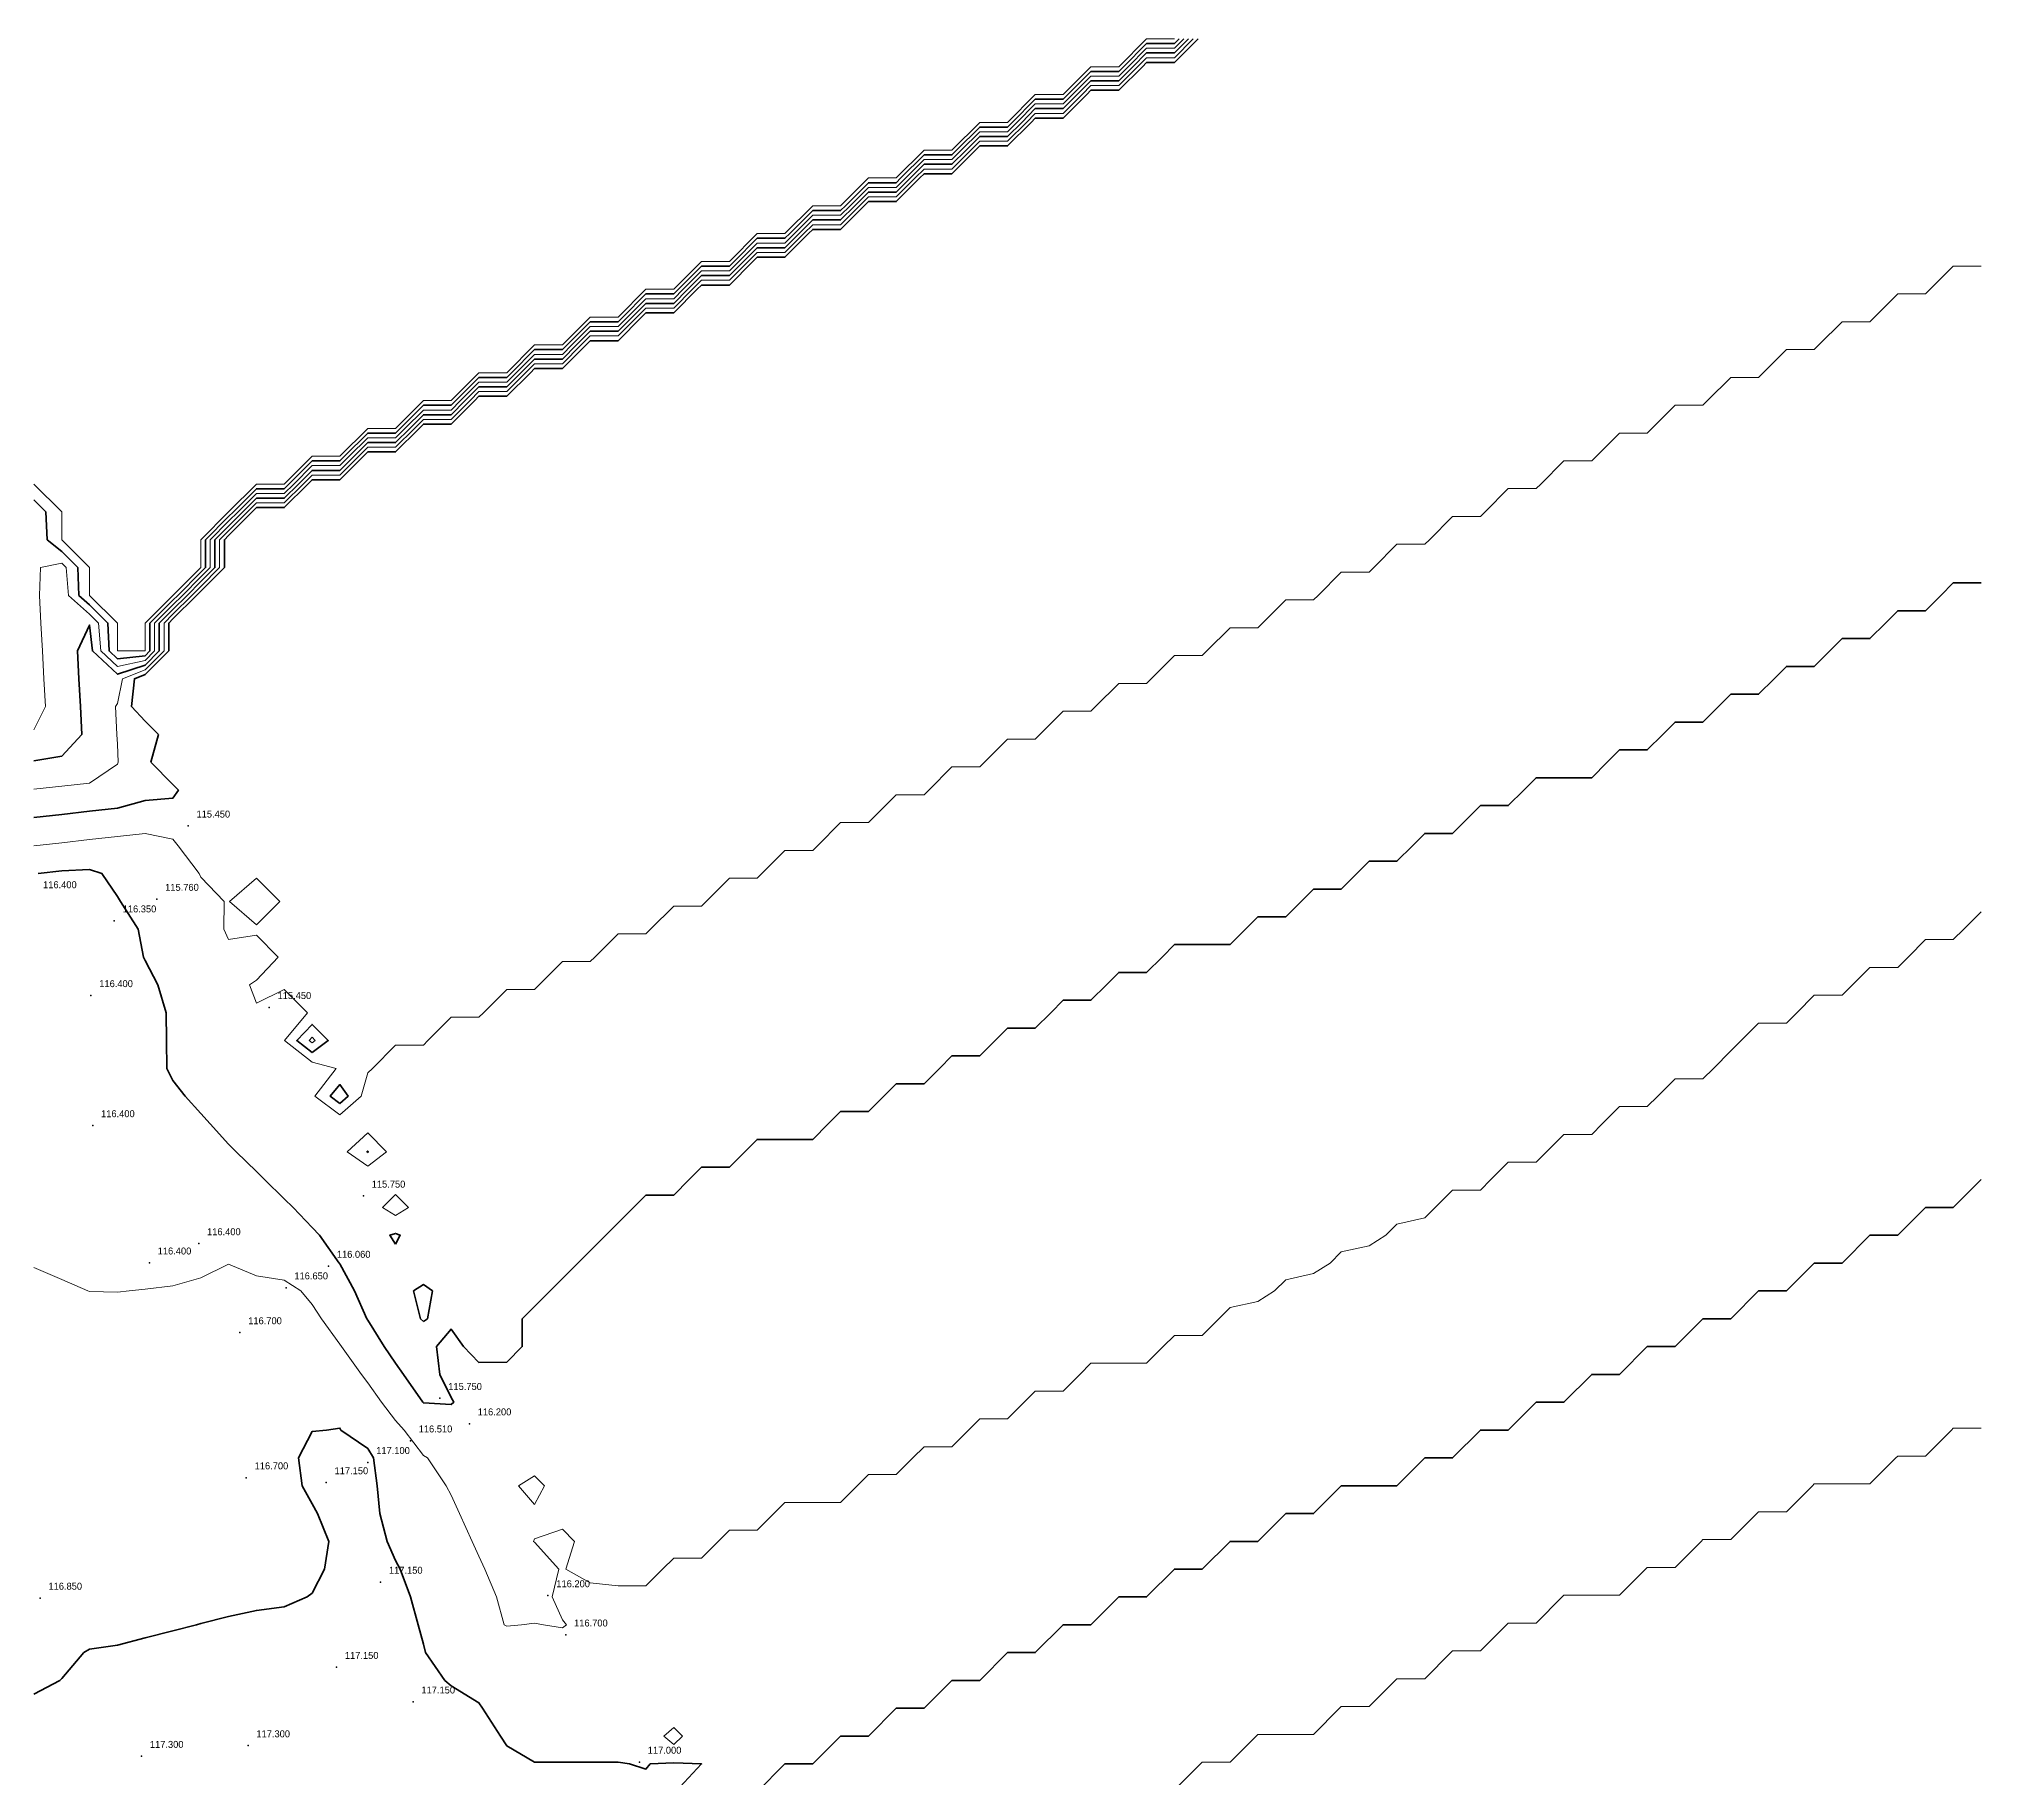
# Model space of a CAD drawing. Header units: metres. Extents: x 287882 to 288136, y 62808 to 63073.
# Drawn here: x 288064.8 to 288134.6, y 63010.5 to 63073 of the extents above; entities that cross this region are included whole.
import ezdxf

# ---------------------------------------------------------------- set-up
doc = ezdxf.new("R2010")
doc.units = ezdxf.units.M
for name, color, linetype in [('TOPO-CONT-PRIMARY', 2, 'Continuous'), ('TOPO-CONT-SECONDARY', 253, 'Continuous'), ('TOPO-CONT-TEXT', 3, 'Continuous'), ('TOPO-POINTS', 1, 'Continuous')]:
    doc.layers.add(name, color=color, linetype=linetype)

msp = doc.modelspace()

# ---------------------------------------------------------------- linework, layer by layer
at = {"layer": 'TOPO-CONT-PRIMARY', "lineweight": 35}
for points, elevation in [([(288105.77, 63073.043), (288105.6, 63072.874), (288104.6, 63072.874), (288103.77, 63072.043), (288103.6, 63071.874), (288102.6, 63071.874), (288101.77, 63071.043), (288101.6, 63070.874), (288100.6, 63070.874), (288099.77, 63070.043), (288099.6, 63069.874), (288098.6, 63069.874), (288097.77, 63069.043), (288097.6, 63068.874), (288096.6, 63068.874), (288095.77, 63068.043), (288095.6, 63067.874), (288094.6, 63067.874), (288093.77, 63067.043), (288093.6, 63066.874), (288092.6, 63066.874), (288091.77, 63066.043), (288091.6, 63065.874), (288090.6, 63065.874), (288089.77, 63065.043), (288089.6, 63064.874), (288088.6, 63064.874), (288087.77, 63064.043), (288087.6, 63063.874), (288086.6, 63063.874), (288085.77, 63063.043), (288085.6, 63062.874), (288084.6, 63062.874), (288083.77, 63062.043), (288083.6, 63061.874), (288082.6, 63061.874), (288081.77, 63061.043), (288081.6, 63060.874), (288080.6, 63060.874), (288079.77, 63060.043), (288079.6, 63059.874), (288078.6, 63059.874), (288077.77, 63059.043), (288077.6, 63058.874), (288076.6, 63058.874), (288075.77, 63058.043), (288075.6, 63057.874), (288074.6, 63057.874), (288073.77, 63057.043), (288073.6, 63056.874), (288072.6, 63056.874), (288071.77, 63056.043), (288071.6, 63055.874), (288070.77, 63055.043), (288070.77, 63054.043), (288070.6, 63053.874), (288069.77, 63053.043), (288069.6, 63052.874), (288068.77, 63052.043), (288068.77, 63051.043), (288068.6, 63050.874), (288067.6, 63050.764), (288067.301, 63051.043), (288067.264, 63052.043), (288066.6, 63052.707), (288066.22, 63053.043), (288066.179, 63054.043), (288065.6, 63054.622), (288065.08, 63055.043), (288065.035, 63056.043), (288064.6, 63056.478)], 113), ([(288106.109, 63073.043), (288105.6, 63072.535), (288104.6, 63072.535), (288104.109, 63072.043), (288103.6, 63071.535), (288102.6, 63071.535), (288102.109, 63071.043), (288101.6, 63070.535), (288100.6, 63070.535), (288100.109, 63070.043), (288099.6, 63069.535), (288098.6, 63069.535), (288098.109, 63069.043), (288097.6, 63068.535), (288096.6, 63068.535), (288096.109, 63068.043), (288095.6, 63067.535), (288094.6, 63067.535), (288094.109, 63067.043), (288093.6, 63066.535), (288092.6, 63066.535), (288092.109, 63066.043), (288091.6, 63065.535), (288090.6, 63065.535), (288090.109, 63065.043), (288089.6, 63064.535), (288088.6, 63064.535), (288088.109, 63064.043), (288087.6, 63063.535), (288086.6, 63063.535), (288086.109, 63063.043), (288085.6, 63062.535), (288084.6, 63062.535), (288084.109, 63062.043), (288083.6, 63061.535), (288082.6, 63061.535), (288082.109, 63061.043), (288081.6, 63060.535), (288080.6, 63060.535), (288080.109, 63060.043), (288079.6, 63059.535), (288078.6, 63059.535), (288078.109, 63059.043), (288077.6, 63058.535), (288076.6, 63058.535), (288076.109, 63058.043), (288075.6, 63057.535), (288074.6, 63057.535), (288074.109, 63057.043), (288073.6, 63056.535), (288072.6, 63056.535), (288072.109, 63056.043), (288071.6, 63055.535), (288071.109, 63055.043), (288071.109, 63054.043), (288070.6, 63053.535), (288070.109, 63053.043), (288069.6, 63052.535), (288069.109, 63052.043), (288069.109, 63051.043), (288068.6, 63050.535), (288067.6, 63050.204), (288066.703, 63051.043), (288066.6, 63051.971), (288066.166, 63051.043), (288066.219, 63050.043), (288066.271, 63049.043), (288066.323, 63048.043), (288065.6, 63047.258), (288064.6, 63047.093)], 114), ([(288106.448, 63073.043), (288105.6, 63072.196), (288104.6, 63072.196), (288104.448, 63072.043), (288103.6, 63071.196), (288102.6, 63071.196), (288102.448, 63071.043), (288101.6, 63070.196), (288100.6, 63070.196), (288100.448, 63070.043), (288099.6, 63069.196), (288098.6, 63069.196), (288098.448, 63069.043), (288097.6, 63068.196), (288096.6, 63068.196), (288096.448, 63068.043), (288095.6, 63067.196), (288094.6, 63067.196), (288094.448, 63067.043), (288093.6, 63066.196), (288092.6, 63066.196), (288092.448, 63066.043), (288091.6, 63065.196), (288090.6, 63065.196), (288090.448, 63065.043), (288089.6, 63064.196), (288088.6, 63064.196), (288088.448, 63064.043), (288087.6, 63063.196), (288086.6, 63063.196), (288086.448, 63063.043), (288085.6, 63062.196), (288084.6, 63062.196), (288084.448, 63062.043), (288083.6, 63061.196), (288082.6, 63061.196), (288082.448, 63061.043), (288081.6, 63060.196), (288080.6, 63060.196), (288080.448, 63060.043), (288079.6, 63059.196), (288078.6, 63059.196), (288078.448, 63059.043), (288077.6, 63058.196), (288076.6, 63058.196), (288076.448, 63058.043), (288075.6, 63057.196), (288074.6, 63057.196), (288074.448, 63057.043), (288073.6, 63056.196), (288072.6, 63056.196), (288072.448, 63056.043), (288071.6, 63055.196), (288071.448, 63055.043), (288071.448, 63054.043), (288070.6, 63053.196), (288070.448, 63053.043), (288069.6, 63052.196), (288069.448, 63052.043), (288069.448, 63051.043), (288068.6, 63050.196), (288068.213, 63050.043), (288068.112, 63049.043), (288068.6, 63048.521), (288069.078, 63048.043), (288068.806, 63047.043), (288069.6, 63046.241), (288069.798, 63046.043), (288069.6, 63045.759), (288068.6, 63045.665), (288067.6, 63045.39), (288066.6, 63045.28), (288065.6, 63045.17), (288064.6, 63045.06)], 115), ([(288134.6, 63053.488), (288133.6, 63053.488), (288133.156, 63053.043), (288132.6, 63052.488), (288131.6, 63052.488), (288131.156, 63052.043), (288130.6, 63051.488), (288129.6, 63051.488), (288129.156, 63051.043), (288128.6, 63050.488), (288127.6, 63050.488), (288127.156, 63050.043), (288126.6, 63049.488), (288125.6, 63049.488), (288125.156, 63049.043), (288124.6, 63048.488), (288123.6, 63048.488), (288123.156, 63048.043), (288122.6, 63047.488), (288121.6, 63047.488), (288121.156, 63047.043), (288120.6, 63046.488), (288119.6, 63046.488), (288118.6, 63046.488), (288118.156, 63046.043), (288117.6, 63045.488), (288116.6, 63045.488), (288116.156, 63045.043), (288115.6, 63044.488), (288114.6, 63044.488), (288114.156, 63044.043), (288113.6, 63043.488), (288112.6, 63043.488), (288112.156, 63043.043), (288111.6, 63042.488), (288110.6, 63042.488), (288110.156, 63042.043), (288109.6, 63041.488), (288108.6, 63041.488), (288108.156, 63041.043), (288107.6, 63040.488), (288106.6, 63040.488), (288105.6, 63040.488), (288105.156, 63040.043), (288104.6, 63039.488), (288103.6, 63039.488), (288103.156, 63039.043), (288102.6, 63038.488), (288101.6, 63038.488), (288101.156, 63038.043), (288100.6, 63037.488), (288099.6, 63037.488), (288099.156, 63037.043), (288098.6, 63036.488), (288097.6, 63036.488), (288097.156, 63036.043), (288096.6, 63035.488), (288095.6, 63035.488), (288095.156, 63035.043), (288094.6, 63034.488), (288093.6, 63034.488), (288093.156, 63034.043), (288092.6, 63033.488), (288091.6, 63033.488), (288090.6, 63033.488), (288090.156, 63033.043), (288089.6, 63032.488), (288088.6, 63032.488), (288088.156, 63032.043), (288087.6, 63031.488), (288086.6, 63031.488), (288086.156, 63031.043), (288085.6, 63030.488), (288085.156, 63030.043), (288084.6, 63029.488), (288084.156, 63029.043), (288083.6, 63028.488), (288083.156, 63028.043), (288082.6, 63027.488), (288082.156, 63027.043), (288082.156, 63026.043), (288081.6, 63025.488), (288080.6, 63025.465), (288080.044, 63026.043), (288079.6, 63026.67), (288079.077, 63026.043), (288079.198, 63025.043), (288079.6, 63024.21), (288079.694, 63024.043), (288079.6, 63023.957), (288078.6, 63024.02), (288078.579, 63024.043), (288077.882, 63025.043), (288077.6, 63025.451), (288077.19, 63026.043), (288076.6, 63026.993), (288076.569, 63027.043), (288076.13, 63028.043), (288075.6, 63029.012), (288075.569, 63029.043), (288074.862, 63030.043), (288074.6, 63030.325), (288073.917, 63031.043), (288073.6, 63031.354), (288072.896, 63032.043), (288072.6, 63032.333), (288071.875, 63033.043), (288071.6, 63033.318), (288070.943, 63034.043), (288070.6, 63034.424), (288070.044, 63035.043), (288069.6, 63035.607), (288069.383, 63036.043), (288069.37, 63037.043), (288069.356, 63038.043), (288069.058, 63039.043), (288068.6, 63039.922), (288068.537, 63040.043), (288068.347, 63041.043), (288067.708, 63042.043), (288067.6, 63042.214), (288067.043, 63043.043), (288066.6, 63043.186), (288065.6, 63043.137), (288064.751, 63043.043)], 116), ([(288074.6, 63036.614), (288074.049, 63037.043), (288074.6, 63037.624), (288075.181, 63037.043), (288074.6, 63036.614)], 115), ([(288075.6, 63034.78), (288075.249, 63035.043), (288075.6, 63035.46), (288075.901, 63035.043), (288075.6, 63034.78)], 115), ([(288076.6, 63033.022), (288076.57, 63033.043), (288076.6, 63033.071), (288076.628, 63033.043), (288076.6, 63033.022)], 115), ([(288134.6, 63032.043), (288133.6, 63031.043), (288133.6, 63031.043), (288132.6, 63031.043), (288131.6, 63030.043), (288131.6, 63030.043), (288130.6, 63030.043), (288129.6, 63029.043), (288129.6, 63029.043), (288128.6, 63029.043), (288127.6, 63028.043), (288127.6, 63028.043), (288126.6, 63028.043), (288125.6, 63027.043), (288125.6, 63027.043), (288124.6, 63027.043), (288123.6, 63026.043), (288123.6, 63026.043), (288122.6, 63026.043), (288121.6, 63025.043), (288121.6, 63025.043), (288120.6, 63025.043), (288119.6, 63024.043), (288119.6, 63024.043), (288118.6, 63024.043), (288117.6, 63023.043), (288117.6, 63023.043), (288116.6, 63023.043), (288115.6, 63022.043), (288115.6, 63022.043), (288114.6, 63022.043), (288113.6, 63021.043), (288113.6, 63021.043), (288112.6, 63021.043), (288111.6, 63021.043), (288110.6, 63020.043), (288110.6, 63020.043), (288109.6, 63020.043), (288108.6, 63019.043), (288108.6, 63019.043), (288107.6, 63019.043), (288106.6, 63018.043), (288106.6, 63018.043), (288105.6, 63018.043), (288104.6, 63017.043), (288104.6, 63017.043), (288103.6, 63017.043), (288102.6, 63016.043), (288102.6, 63016.043), (288101.6, 63016.043), (288100.6, 63015.043), (288100.6, 63015.043), (288099.6, 63015.043), (288098.6, 63014.043), (288098.6, 63014.043), (288097.6, 63014.043), (288096.6, 63013.043), (288096.6, 63013.043), (288095.6, 63013.043), (288094.6, 63012.043), (288094.6, 63012.043), (288093.6, 63012.043), (288092.6, 63011.043), (288092.6, 63011.043), (288091.6, 63011.043), (288090.6, 63010.043)], 117), ([(288077.6, 63029.722), (288077.769, 63030.043), (288077.6, 63030.109), (288077.395, 63030.043), (288077.6, 63029.722)], 116), ([(288078.6, 63026.94), (288078.75, 63027.043), (288078.934, 63028.043), (288078.6, 63028.273), (288078.249, 63028.043), (288078.495, 63027.043), (288078.6, 63026.94)], 116), ([(288087.663, 63010.043), (288088.6, 63011.043), (288087.6, 63011.087), (288086.758, 63011.043), (288086.6, 63010.858), (288086.015, 63011.043), (288085.6, 63011.11), (288084.6, 63011.109), (288083.6, 63011.107), (288082.6, 63011.105), (288081.6, 63011.693), (288081.374, 63012.043), (288080.728, 63013.043), (288080.6, 63013.242), (288079.6, 63013.85), (288079.368, 63014.043), (288078.681, 63015.043), (288078.6, 63015.342), (288078.41, 63016.043), (288078.139, 63017.043), (288077.766, 63018.043), (288077.6, 63018.351), (288077.298, 63019.043), (288077.038, 63020.043), (288076.941, 63021.043), (288076.804, 63022.043), (288076.6, 63022.379), (288075.63, 63023.043), (288075.6, 63023.111), (288075.119, 63023.043), (288074.6, 63022.988), (288074.116, 63022.043), (288074.244, 63021.043), (288074.6, 63020.393), (288074.791, 63020.043), (288075.201, 63019.043), (288075.048, 63018.043), (288074.6, 63017.179), (288074.426, 63017.043), (288073.6, 63016.686), (288072.6, 63016.558), (288071.6, 63016.343), (288070.6, 63016.085), (288070.44, 63016.043), (288069.6, 63015.827), (288068.6, 63015.569), (288067.6, 63015.31), (288066.6, 63015.172), (288066.395, 63015.043), (288065.6, 63014.111), (288065.531, 63014.043), (288064.6, 63013.551)], 117)]:
    msp.add_lwpolyline(points, dxfattribs=dict(at, elevation=elevation))
at = {"layer": 'TOPO-CONT-SECONDARY', "lineweight": 13}
for points, elevation in [([(288105.6, 63073.043), (288105.6, 63073.043), (288104.6, 63073.043), (288103.6, 63072.043), (288103.6, 63072.043), (288102.6, 63072.043), (288101.6, 63071.043), (288101.6, 63071.043), (288100.6, 63071.043), (288099.6, 63070.043), (288099.6, 63070.043), (288098.6, 63070.043), (288097.6, 63069.043), (288097.6, 63069.043), (288096.6, 63069.043), (288095.6, 63068.043), (288095.6, 63068.043), (288094.6, 63068.043), (288093.6, 63067.043), (288093.6, 63067.043), (288092.6, 63067.043), (288091.6, 63066.043), (288091.6, 63066.043), (288090.6, 63066.043), (288089.6, 63065.043), (288089.6, 63065.043), (288088.6, 63065.043), (288087.6, 63064.043), (288087.6, 63064.043), (288086.6, 63064.043), (288085.6, 63063.043), (288085.6, 63063.043), (288084.6, 63063.043), (288083.6, 63062.043), (288083.6, 63062.043), (288082.6, 63062.043), (288081.6, 63061.043), (288081.6, 63061.043), (288080.6, 63061.043), (288079.6, 63060.043), (288079.6, 63060.043), (288078.6, 63060.043), (288077.6, 63059.043), (288077.6, 63059.043), (288076.6, 63059.043), (288075.6, 63058.043), (288075.6, 63058.043), (288074.6, 63058.043), (288073.6, 63057.043), (288073.6, 63057.043), (288072.6, 63057.043), (288071.6, 63056.043), (288071.6, 63056.043), (288070.6, 63055.043), (288070.6, 63054.043), (288070.6, 63054.043), (288069.6, 63053.043), (288069.6, 63053.043), (288068.6, 63052.043), (288068.6, 63051.043), (288068.6, 63051.043), (288067.6, 63051.043), (288067.6, 63051.043), (288067.6, 63052.043), (288066.6, 63053.043), (288066.6, 63053.043), (288066.6, 63054.043), (288065.6, 63055.043), (288065.6, 63055.043), (288065.6, 63056.043), (288064.6, 63057.043)], 112.5), ([(288105.939, 63073.043), (288105.6, 63072.704), (288104.6, 63072.704), (288103.939, 63072.043), (288103.6, 63071.704), (288102.6, 63071.704), (288101.939, 63071.043), (288101.6, 63070.704), (288100.6, 63070.704), (288099.939, 63070.043), (288099.6, 63069.704), (288098.6, 63069.704), (288097.939, 63069.043), (288097.6, 63068.704), (288096.6, 63068.704), (288095.939, 63068.043), (288095.6, 63067.704), (288094.6, 63067.704), (288093.939, 63067.043), (288093.6, 63066.704), (288092.6, 63066.704), (288091.939, 63066.043), (288091.6, 63065.704), (288090.6, 63065.704), (288089.939, 63065.043), (288089.6, 63064.704), (288088.6, 63064.704), (288087.939, 63064.043), (288087.6, 63063.704), (288086.6, 63063.704), (288085.939, 63063.043), (288085.6, 63062.704), (288084.6, 63062.704), (288083.939, 63062.043), (288083.6, 63061.704), (288082.6, 63061.704), (288081.939, 63061.043), (288081.6, 63060.704), (288080.6, 63060.704), (288079.939, 63060.043), (288079.6, 63059.704), (288078.6, 63059.704), (288077.939, 63059.043), (288077.6, 63058.704), (288076.6, 63058.704), (288075.939, 63058.043), (288075.6, 63057.704), (288074.6, 63057.704), (288073.939, 63057.043), (288073.6, 63056.704), (288072.6, 63056.704), (288071.939, 63056.043), (288071.6, 63055.704), (288070.939, 63055.043), (288070.939, 63054.043), (288070.6, 63053.704), (288069.939, 63053.043), (288069.6, 63052.704), (288068.939, 63052.043), (288068.939, 63051.043), (288068.6, 63050.704), (288067.6, 63050.484), (288067.002, 63051.043), (288066.928, 63052.043), (288066.6, 63052.371), (288065.841, 63053.043), (288065.757, 63054.043), (288065.6, 63054.2), (288064.843, 63054.043), (288064.803, 63053.043), (288064.855, 63052.043), (288064.908, 63051.043), (288064.96, 63050.043), (288065.012, 63049.043), (288064.6, 63048.209)], 113.5), ([(288106.278, 63073.043), (288105.6, 63072.365), (288104.6, 63072.365), (288104.278, 63072.043), (288103.6, 63071.365), (288102.6, 63071.365), (288102.278, 63071.043), (288101.6, 63070.365), (288100.6, 63070.365), (288100.278, 63070.043), (288099.6, 63069.365), (288098.6, 63069.365), (288098.278, 63069.043), (288097.6, 63068.365), (288096.6, 63068.365), (288096.278, 63068.043), (288095.6, 63067.365), (288094.6, 63067.365), (288094.278, 63067.043), (288093.6, 63066.365), (288092.6, 63066.365), (288092.278, 63066.043), (288091.6, 63065.365), (288090.6, 63065.365), (288090.278, 63065.043), (288089.6, 63064.365), (288088.6, 63064.365), (288088.278, 63064.043), (288087.6, 63063.365), (288086.6, 63063.365), (288086.278, 63063.043), (288085.6, 63062.365), (288084.6, 63062.365), (288084.278, 63062.043), (288083.6, 63061.365), (288082.6, 63061.365), (288082.278, 63061.043), (288081.6, 63060.365), (288080.6, 63060.365), (288080.278, 63060.043), (288079.6, 63059.365), (288078.6, 63059.365), (288078.278, 63059.043), (288077.6, 63058.365), (288076.6, 63058.365), (288076.278, 63058.043), (288075.6, 63057.365), (288074.6, 63057.365), (288074.278, 63057.043), (288073.6, 63056.365), (288072.6, 63056.365), (288072.278, 63056.043), (288071.6, 63055.365), (288071.278, 63055.043), (288071.278, 63054.043), (288070.6, 63053.365), (288070.278, 63053.043), (288069.6, 63052.365), (288069.278, 63052.043), (288069.278, 63051.043), (288068.6, 63050.365), (288067.783, 63050.043), (288067.6, 63049.16), (288067.53, 63049.043), (288067.582, 63048.043), (288067.6, 63047.695), (288067.634, 63047.043), (288067.6, 63046.973), (288066.6, 63046.297), (288065.6, 63046.187), (288064.6, 63046.076)], 114.5), ([(288134.6, 63064.877), (288133.6, 63064.877), (288132.767, 63064.043), (288132.6, 63063.877), (288131.6, 63063.877), (288130.767, 63063.043), (288130.6, 63062.877), (288129.6, 63062.877), (288128.767, 63062.043), (288128.6, 63061.877), (288127.6, 63061.877), (288126.767, 63061.043), (288126.6, 63060.877), (288125.6, 63060.877), (288124.767, 63060.043), (288124.6, 63059.877), (288123.6, 63059.877), (288122.767, 63059.043), (288122.6, 63058.877), (288121.6, 63058.877), (288120.767, 63058.043), (288120.6, 63057.877), (288119.6, 63057.877), (288118.767, 63057.043), (288118.6, 63056.877), (288117.6, 63056.877), (288116.767, 63056.043), (288116.6, 63055.877), (288115.6, 63055.877), (288114.767, 63055.043), (288114.6, 63054.877), (288113.6, 63054.877), (288112.767, 63054.043), (288112.6, 63053.877), (288111.6, 63053.877), (288110.767, 63053.043), (288110.6, 63052.877), (288109.6, 63052.877), (288108.767, 63052.043), (288108.6, 63051.877), (288107.6, 63051.877), (288106.767, 63051.043), (288106.6, 63050.877), (288105.6, 63050.877), (288104.767, 63050.043), (288104.6, 63049.877), (288103.6, 63049.877), (288102.767, 63049.043), (288102.6, 63048.877), (288101.6, 63048.877), (288100.767, 63048.043), (288100.6, 63047.877), (288099.6, 63047.877), (288098.767, 63047.043), (288098.6, 63046.877), (288097.6, 63046.877), (288096.767, 63046.043), (288096.6, 63045.877), (288095.6, 63045.877), (288094.767, 63045.043), (288094.6, 63044.877), (288093.6, 63044.877), (288092.767, 63044.043), (288092.6, 63043.877), (288091.6, 63043.877), (288090.767, 63043.043), (288090.6, 63042.877), (288089.6, 63042.877), (288088.767, 63042.043), (288088.6, 63041.877), (288087.6, 63041.877), (288086.767, 63041.043), (288086.6, 63040.877), (288085.6, 63040.877), (288084.767, 63040.043), (288084.6, 63039.877), (288083.6, 63039.877), (288082.767, 63039.043), (288082.6, 63038.877), (288081.6, 63038.877), (288080.767, 63038.043), (288080.6, 63037.877), (288079.6, 63037.877), (288078.767, 63037.043), (288078.6, 63036.877), (288077.6, 63036.877), (288076.767, 63036.043), (288076.6, 63035.877), (288076.367, 63035.043), (288075.6, 63034.372), (288074.705, 63035.043), (288075.468, 63036.043), (288074.6, 63036.27), (288073.607, 63037.043), (288074.436, 63038.043), (288073.6, 63038.879), (288072.6, 63038.382), (288072.35, 63039.043), (288072.6, 63039.213), (288073.382, 63040.043), (288072.6, 63040.826), (288071.6, 63040.671), (288071.434, 63041.043), (288071.445, 63042.043), (288070.6, 63042.908), (288070.539, 63043.043), (288069.783, 63044.043), (288069.6, 63044.282), (288068.6, 63044.483), (288067.6, 63044.374), (288066.6, 63044.264), (288065.6, 63044.153), (288064.601, 63044.043)], 115.5), ([(288072.6, 63041.205), (288073.439, 63042.043), (288072.6, 63042.882), (288071.636, 63042.043), (288072.6, 63041.205)], 115.5), ([(288134.6, 63041.668), (288133.975, 63041.043), (288133.6, 63040.668), (288132.6, 63040.668), (288131.975, 63040.043), (288131.6, 63039.668), (288130.6, 63039.668), (288129.975, 63039.043), (288129.6, 63038.668), (288128.6, 63038.668), (288127.975, 63038.043), (288127.6, 63037.668), (288126.6, 63037.668), (288125.975, 63037.043), (288125.6, 63036.668), (288124.975, 63036.043), (288124.6, 63035.668), (288123.6, 63035.668), (288122.975, 63035.043), (288122.6, 63034.668), (288121.6, 63034.668), (288120.975, 63034.043), (288120.6, 63033.668), (288119.6, 63033.668), (288118.975, 63033.043), (288118.6, 63032.668), (288117.6, 63032.668), (288116.975, 63032.043), (288116.6, 63031.668), (288115.6, 63031.668), (288114.975, 63031.043), (288114.6, 63030.668), (288113.6, 63030.443), (288113.2, 63030.043), (288112.6, 63029.668), (288111.6, 63029.443), (288111.2, 63029.043), (288110.6, 63028.668), (288109.6, 63028.443), (288109.2, 63028.043), (288108.6, 63027.668), (288107.6, 63027.443), (288107.2, 63027.043), (288106.6, 63026.443), (288105.6, 63026.443), (288105.2, 63026.043), (288104.6, 63025.443), (288103.6, 63025.443), (288102.6, 63025.443), (288102.2, 63025.043), (288101.6, 63024.443), (288100.6, 63024.443), (288100.2, 63024.043), (288099.6, 63023.443), (288098.6, 63023.443), (288098.2, 63023.043), (288097.6, 63022.443), (288096.6, 63022.443), (288096.2, 63022.043), (288095.6, 63021.443), (288094.6, 63021.443), (288094.2, 63021.043), (288093.6, 63020.443), (288092.6, 63020.443), (288091.6, 63020.443), (288091.2, 63020.043), (288090.6, 63019.443), (288089.6, 63019.443), (288089.2, 63019.043), (288088.6, 63018.443), (288087.6, 63018.443), (288087.2, 63018.043), (288086.6, 63017.443), (288085.6, 63017.443), (288084.6, 63017.552), (288083.724, 63018.043), (288084.04, 63019.043), (288083.6, 63019.483), (288082.6, 63019.13), (288082.565, 63019.043), (288082.6, 63019.019), (288083.474, 63018.043), (288083.231, 63017.043), (288083.6, 63016.223), (288083.747, 63016.043), (288083.6, 63015.939), (288082.923, 63016.043), (288082.6, 63016.101), (288082.127, 63016.043), (288081.6, 63015.993), (288081.508, 63016.043), (288081.236, 63017.043), (288080.816, 63018.043), (288080.6, 63018.516), (288080.359, 63019.043), (288079.901, 63020.043), (288079.6, 63020.701), (288079.423, 63021.043), (288078.75, 63022.043), (288078.6, 63022.132), (288077.909, 63023.043), (288077.6, 63023.381), (288077.1, 63024.043), (288076.6, 63024.739), (288076.373, 63025.043), (288075.659, 63026.043), (288075.6, 63026.13), (288074.94, 63027.043), (288074.6, 63027.559), (288074.198, 63028.043), (288073.6, 63028.429), (288072.6, 63028.59), (288071.6, 63029.008), (288070.6, 63028.515), (288069.6, 63028.224), (288068.6, 63028.101), (288068.023, 63028.043), (288067.6, 63028.003), (288066.6, 63028.028), (288066.535, 63028.043), (288065.6, 63028.449), (288064.6, 63028.884)], 116.5), ([(288074.6, 63036.959), (288074.492, 63037.043), (288074.6, 63037.158), (288074.715, 63037.043), (288074.6, 63036.959)], 114.5), ([(288076.6, 63032.521), (288075.861, 63033.043), (288076.6, 63033.719), (288077.276, 63033.043), (288076.6, 63032.521)], 115.5), ([(288077.6, 63030.758), (288077.132, 63031.043), (288077.6, 63031.512), (288078.069, 63031.043), (288077.6, 63030.758)], 115.5), ([(288134.6, 63023.106), (288133.6, 63023.106), (288133.538, 63023.043), (288132.6, 63022.106), (288131.6, 63022.106), (288131.538, 63022.043), (288130.6, 63021.106), (288129.6, 63021.106), (288128.6, 63021.106), (288128.538, 63021.043), (288127.6, 63020.106), (288126.6, 63020.106), (288126.538, 63020.043), (288125.6, 63019.106), (288124.6, 63019.106), (288124.538, 63019.043), (288123.6, 63018.106), (288122.6, 63018.106), (288122.538, 63018.043), (288121.6, 63017.106), (288120.6, 63017.106), (288119.6, 63017.106), (288119.538, 63017.043), (288118.6, 63016.106), (288117.6, 63016.106), (288117.538, 63016.043), (288116.6, 63015.106), (288115.6, 63015.106), (288115.538, 63015.043), (288114.6, 63014.106), (288113.6, 63014.106), (288113.538, 63014.043), (288112.6, 63013.106), (288111.6, 63013.106), (288111.538, 63013.043), (288110.6, 63012.106), (288109.6, 63012.106), (288108.6, 63012.106), (288108.538, 63012.043), (288107.6, 63011.106), (288106.6, 63011.106), (288106.538, 63011.043), (288105.6, 63010.106)], 117.5), ([(288082.6, 63020.368), (288082.95, 63021.043), (288082.6, 63021.393), (288082.015, 63021.043), (288082.6, 63020.368)], 116.5), ([(288087.6, 63011.744), (288087.241, 63012.043), (288087.6, 63012.357), (288087.913, 63012.043), (288087.6, 63011.744)], 116.5)]:
    msp.add_lwpolyline(points, dxfattribs=dict(at, elevation=elevation))
at = {"layer": 'TOPO-POINTS'}
for p in [(288070.146, 63044.756), (288069.019, 63042.123), (288067.492, 63041.347), (288066.651, 63038.662), (288073.061, 63038.234), (288066.715, 63033.987), (288076.444, 63031.456), (288070.525, 63029.745), (288068.751, 63029.053), (288075.191, 63028.934), (288073.664, 63028.158), (288072.005, 63026.546), (288079.196, 63024.183), (288080.255, 63023.27), (288078.133, 63022.657), (288076.606, 63021.881), (288072.236, 63021.331), (288075.109, 63021.155), (288064.824, 63017.005), (288077.064, 63017.579), (288083.081, 63017.093), (288083.719, 63015.683), (288075.479, 63014.517), (288078.232, 63013.275), (288072.299, 63011.7), (288068.47, 63011.32), (288086.368, 63011.111)]:
    msp.add_point(p, dxfattribs=at)

# ---------------------------------------------------------------- texts
at = {"layer": 'TOPO-CONT-TEXT'}
for s, p in [('115.450', (288070.446, 63045.056)), ('116.400', (288064.93, 63042.517)), ('115.760', (288069.319, 63042.423)), ('116.350', (288067.792, 63041.647)), ('116.400', (288066.951, 63038.962)), ('115.450', (288073.361, 63038.534)), ('116.400', (288067.015, 63034.287)), ('115.750', (288076.744, 63031.756)), ('116.400', (288070.825, 63030.045)), ('116.400', (288069.051, 63029.353)), ('116.060', (288075.491, 63029.234)), ('116.650', (288073.964, 63028.458)), ('116.700', (288072.305, 63026.846)), ('115.750', (288079.496, 63024.483)), ('116.200', (288080.555, 63023.57)), ('116.510', (288078.433, 63022.957)), ('116.700', (288072.536, 63021.631)), ('117.100', (288076.906, 63022.181)), ('117.150', (288075.409, 63021.455)), ('117.150', (288077.364, 63017.879)), ('116.850', (288065.124, 63017.305)), ('116.200', (288083.381, 63017.393)), ('116.700', (288084.019, 63015.983)), ('117.150', (288075.779, 63014.817)), ('117.150', (288078.532, 63013.575)), ('117.300', (288072.599, 63012)), ('117.300', (288068.77, 63011.62)), ('117.000', (288086.668, 63011.411))]:
    msp.add_text(s, height=0.25, dxfattribs=at).set_placement(p)

doc.saveas('drawing.dxf')
